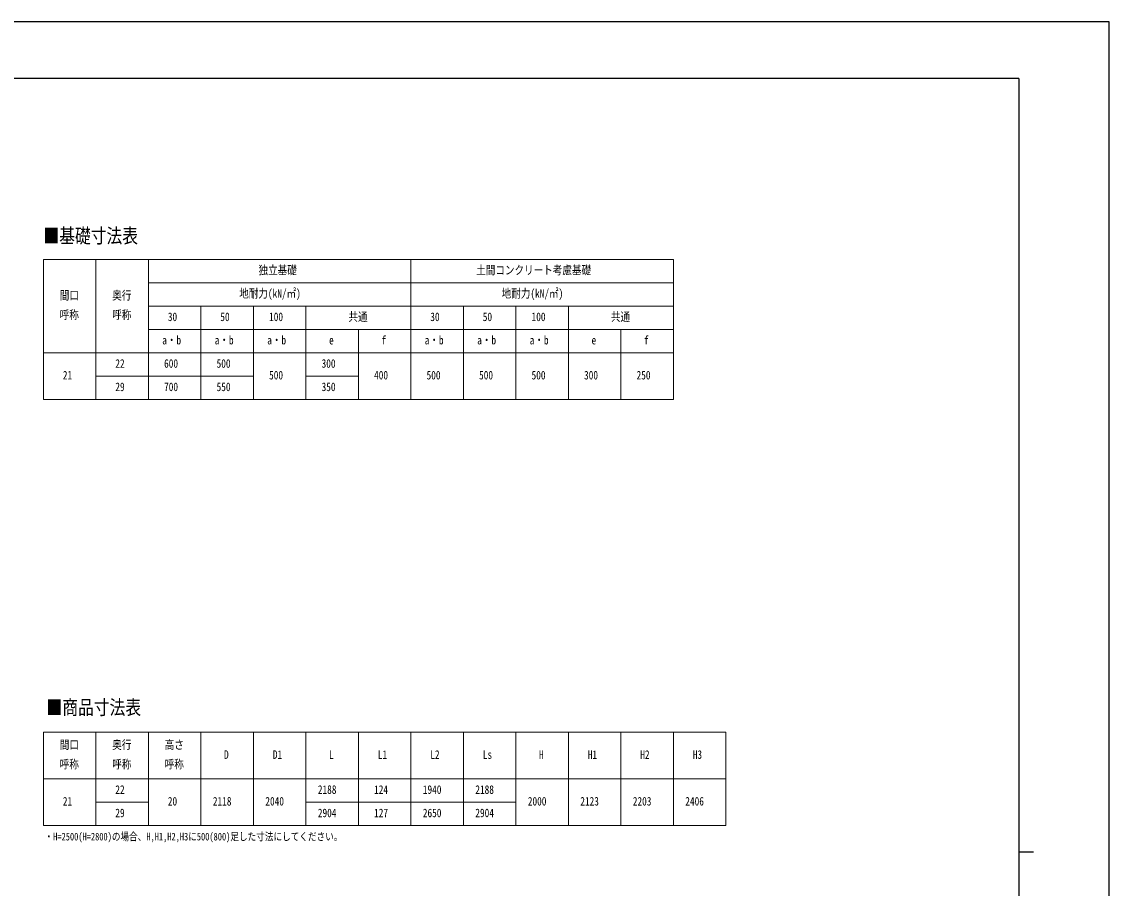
# Model space of a CAD drawing. Units: millimetres, scale not verified. Extents: x -10512 to 10512, y -7425 to 7425.
# Drawn here: x 1190 to 10512, y 0 to 7425 of the extents above; entities that cross this region are included whole.
import ezdxf
from ezdxf.enums import TextEntityAlignment as Align

# ---------------------------------------------------------------- set-up
doc = ezdxf.new("R2010")
doc.units = ezdxf.units.MM
doc.header["$LTSCALE"] = 30
doc.layers.add('0-1_TABLE1', color=7, linetype='Continuous', lineweight=18)
doc.layers.add('0-2_USER1', color=3, linetype='Continuous')
doc.layers.add('0-7_YKK_ZWAK', color=7, linetype='Continuous')
doc.styles.add('ＭＳ ゴシック', font='')
doc.styles.get('ＭＳ ゴシック').set_extended_font_data('MS Gothic')

msp = doc.modelspace()

# ---------------------------------------------------------------- linework, layer by layer
at = {"layer": '0-1_TABLE1'}
for p, q in [((1376.02, 5388.09), (6776.02, 5388.09)), ((1376.02, 5388.09), (1376.02, 4188.09)), ((1826.02, 5388.09), (1826.02, 4188.09)), ((2276.02, 5388.09), (2276.02, 4188.09)), ((4526.02, 5388.09), (4526.02, 4188.09)), ((2276.02, 5188.09), (6776.02, 5188.09)), ((2276.02, 4988.09), (6776.02, 4988.09)), ((2726.02, 4988.09), (2726.02, 4188.09)), ((3176.02, 4988.09), (3176.02, 4188.09)), ((3626.02, 4988.09), (3626.02, 4188.09)), ((4976.02, 4988.09), (4976.02, 4188.09)), ((5426.02, 4988.09), (5426.02, 4188.09)), ((5876.02, 4988.09), (5876.02, 4188.09)), ((2276.02, 4788.09), (6776.02, 4788.09)), ((4076.02, 4788.09), (4076.02, 4188.09)), ((6326.02, 4788.09), (6326.02, 4188.09)), ((1376.02, 4588.09), (6776.02, 4588.09)), ((1826.02, 4388.09), (3176.02, 4388.09)), ((3626.02, 4388.09), (4076.02, 4388.09)), ((1376.02, 1336.88), (7226.02, 1336.88)), ((1376.02, 1336.88), (1376.02, 536.88)), ((1826.02, 1336.88), (1826.02, 536.88)), ((2276.02, 1336.88), (2276.02, 536.88)), ((2726.02, 1336.88), (2726.02, 536.88)), ((3176.02, 1336.88), (3176.02, 536.88)), ((3626.02, 1336.88), (3626.02, 536.88)), ((4076.02, 1336.88), (4076.02, 536.88)), ((4526.02, 1336.88), (4526.02, 536.88)), ((4976.02, 1336.88), (4976.02, 536.88)), ((5426.02, 1336.88), (5426.02, 536.88)), ((5876.02, 1336.88), (5876.02, 536.88)), ((6326.02, 1336.88), (6326.02, 536.88)), ((6776.02, 1336.88), (6776.02, 536.88)), ((7226.02, 1336.88), (7226.02, 536.88)), ((1376.02, 936.88), (7226.02, 936.88)), ((1826.02, 736.88), (2276.02, 736.88)), ((3626.02, 736.88), (5426.02, 736.88)), ((1376.02, 536.88), (7226.02, 536.88))]:
    msp.add_line(p, q, dxfattribs=at)
for points in [[(6776.02, 5388.09), (6776.02, 4988.09), (6776.02, 4188.09)], [(1376.02, 4188.09), (1826.02, 4188.09), (4526.02, 4188.09), (6776.02, 4188.09)]]:
    msp.add_lwpolyline(points, dxfattribs=at)
at = {"layer": '0-7_YKK_ZWAK'}
for p, q in [((9737.55, 6937.5), (-9762.45, 6937.5)), ((9737.55, 6937.5), (9737.55, -6312.5)), ((9737.55, 312.5), (9862.55, 312.5))]:
    msp.add_line(p, q, dxfattribs=at)
msp.add_lwpolyline([(-10512.5, -7425), (10512.5, -7425), (10512.5, 7425), (-10512.5, 7425)], close=True, dxfattribs=at)

# ---------------------------------------------------------------- texts
at = {"layer": '0-1_TABLE1', "style": 'ＭＳ ゴシック', "width": 0.8}
for s, p in [('独立基礎', (3219.69, 5238.09)), ('土間コンクリート考慮基礎', (5085.69, 5238.09)), ('奥行', (1965.69, 5021.42)), ('地耐力(kN/㎡)', (3054.35, 5038.09)), ('地耐力(kN/㎡)', (5304.35, 5038.09)), ('間口', (1515.69, 5021.42)), ('呼称', (1515.69, 4854.75)), ('呼称', (1965.69, 4854.75)), ('共通', (3990.69, 4838.09)), ('共通', (6240.69, 4838.09)), ('30', (2442.35, 4838.09)), ('50', (2892.35, 4838.09)), ('100', (3310.35, 4838.09)), ('30', (4692.35, 4838.09)), ('50', (5142.35, 4838.09)), ('100', (5560.35, 4838.09)), ('a・b', (2394.35, 4638.09)), ('a・b', (2844.35, 4638.09)), ('a・b', (3294.35, 4638.09)), ('e', (3824.35, 4638.09)), ('f', (4274.35, 4638.09)), ('a・b', (4644.35, 4638.09)), ('a・b', (5094.35, 4638.09)), ('a・b', (5544.35, 4638.09)), ('e', (6074.35, 4638.09)), ('f', (6524.35, 4638.09)), ('22', (1992.35, 4438.09)), ('600', (2410.35, 4438.09)), ('500', (2860.35, 4438.09)), ('300', (3760.35, 4438.09)), ('21', (1542.35, 4338.09)), ('500', (3310.35, 4338.09)), ('400', (4210.35, 4338.09)), ('500', (4660.35, 4338.09)), ('500', (5110.35, 4338.09)), ('500', (5560.35, 4338.09)), ('300', (6010.35, 4338.09)), ('250', (6460.35, 4338.09)), ('29', (1992.35, 4238.09)), ('700', (2410.35, 4238.09)), ('550', (2860.35, 4238.09)), ('350', (3760.35, 4238.09)), ('間口', (1515.69, 1170.21)), ('奥行', (1965.69, 1170.21)), ('高さ', (2415.69, 1170.21)), ('D', (2924.35, 1086.88)), ('D1', (3342.35, 1086.88)), ('L', (3824.35, 1086.88)), ('L1', (4242.35, 1086.88)), ('L2', (4692.35, 1086.88)), ('Ls', (5142.35, 1086.88)), ('H', (5624.35, 1086.88)), ('H1', (6042.35, 1086.88)), ('H2', (6492.35, 1086.88)), ('H3', (6942.35, 1086.88)), ('呼称', (1515.69, 1003.54)), ('呼称', (1965.69, 1003.54)), ('呼称', (2415.69, 1003.54)), ('22', (1992.35, 786.88)), ('2188', (3728.35, 786.88)), ('124', (4210.35, 786.88)), ('1940', (4628.35, 786.88)), ('2188', (5078.35, 786.88)), ('21', (1542.35, 686.88)), ('20', (2442.35, 686.88)), ('2118', (2828.35, 686.88)), ('2040', (3278.35, 686.88)), ('2000', (5528.35, 686.88)), ('2123', (5978.35, 686.88)), ('2203', (6428.35, 686.88)), ('2406', (6878.35, 686.88)), ('29', (1992.35, 586.88)), ('2904', (3728.35, 586.88)), ('127', (4210.35, 586.88)), ('2650', (4628.35, 586.88)), ('2904', (5078.35, 586.88))]:
    msp.add_text(s, height=73.31, dxfattribs=at).set_placement(p, align=Align.BOTTOM_LEFT)
at = {"layer": '0-2_USER1', "style": 'ＭＳ ゴシック', "width": 0.8}
for s, height, p in [('■基礎寸法表', 123.8, (1376.2, 5491.99)), ('■商品寸法表', 123.8, (1402.78, 1450.96)), ('・H=2500(H=2800)の場合、H,H1,H2,H3に500(800)足した寸法にしてください。', 65.98, (1385.97, 389.81))]:
    msp.add_text(s, height=height, dxfattribs=at).set_placement(p, align=Align.BOTTOM_LEFT)

doc.saveas('drawing.dxf')
